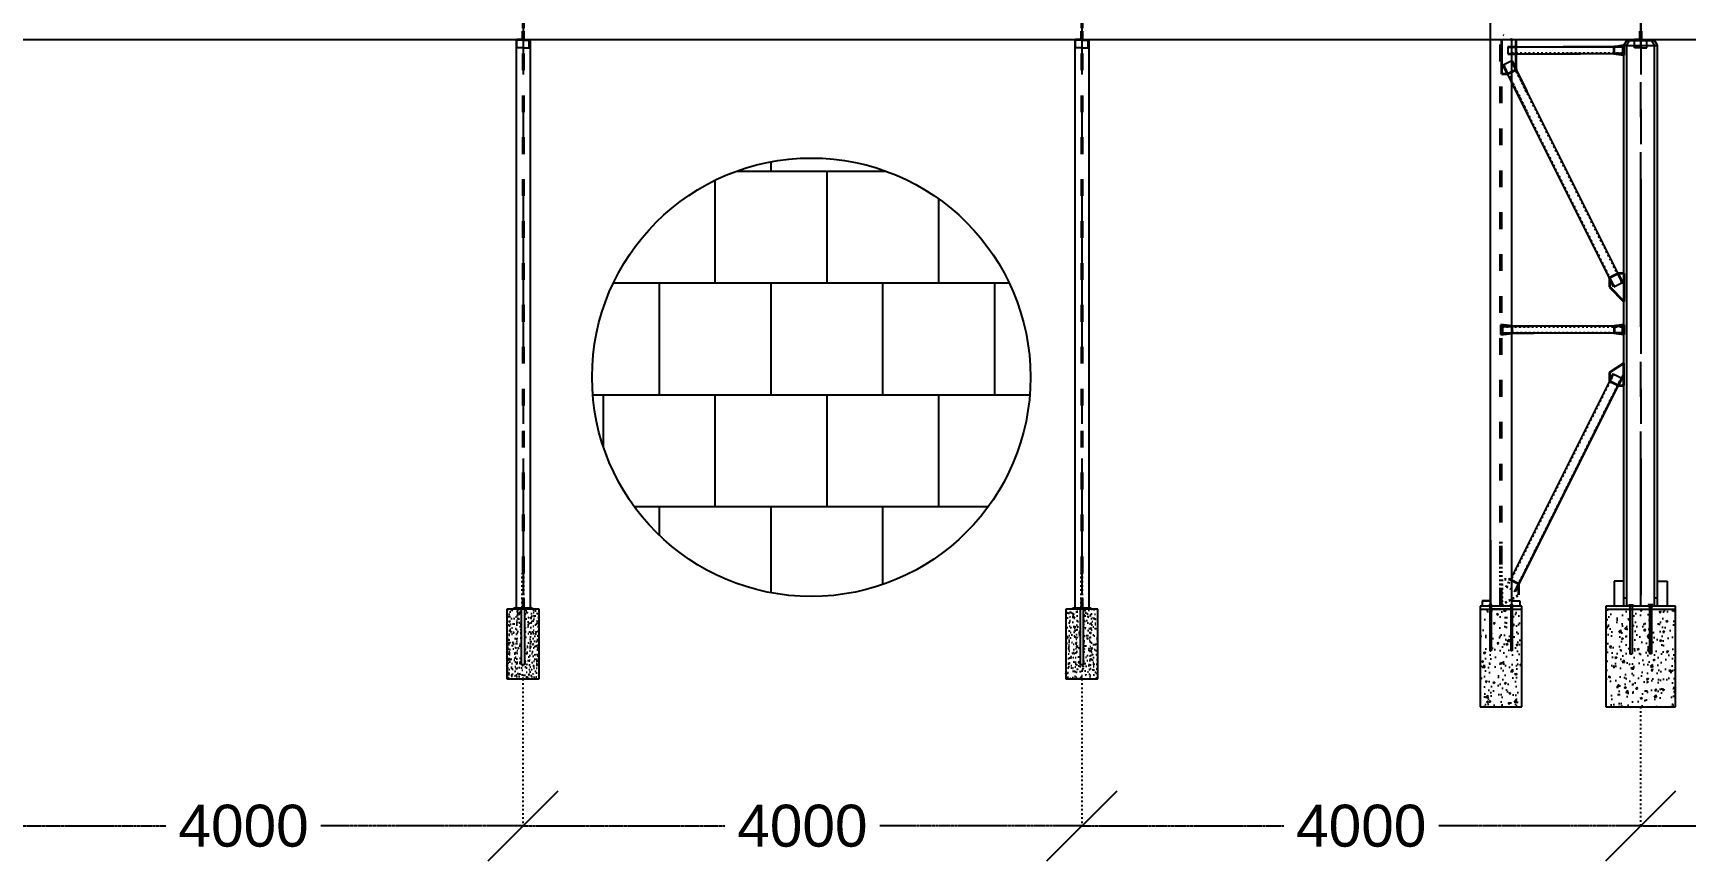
# Model space of a CAD drawing. Header units: inches. Extents: x -15 to 1885144, y -42615 to 866270.
# Drawn here: x 1688527 to 1700358, y 146264 to 152189 of the extents above; entities that cross this region are included whole.
import ezdxf

# ---------------------------------------------------------------- set-up
doc = ezdxf.new("R2010")
doc.units = ezdxf.units.IN
doc.header["$LTSCALE"] = 100
doc.header["$MEASUREMENT"] = 0
for name, pattern in [('CENTER', [2, 1.25, -0.25, 0.25, -0.25]), ('dash line', [30, 12, -18]), ('PHANTOM2', [1.25, 0.625, -0.125, 0.125, -0.125, 0.125, -0.125])]:
    doc.linetypes.add(name, pattern=pattern)
for name, color, linetype in [('axis', 8, 'PHANTOM2'), ('bolt', 1, 'Continuous'), ('dimensions', 10, 'PHANTOM2'), ('layout', 7, 'Continuous'), ('pedestal', 9, 'Continuous'), ('purlins', 4, 'Continuous'), ('sections', 3, 'Continuous')]:
    doc.layers.add(name, color=color, linetype=linetype)
doc.layers.add('gusset plate', color=1, linetype='Continuous', lineweight=35)
doc.layers.add('weld', color=2, linetype='Continuous', lineweight=35)
doc.styles.get("Standard").update_dxf_attribs({"font": 'arial.ttf'})
doc.dimstyles.new('Dim_1', dxfattribs={"dimtxt": 300, "dimasz": 500, "dimexe": 0.0625, "dimexo": 0.0625, "dimgap": 100, "dimtad": 0, "dimtih": 1, "dimtoh": 1, "dimdec": 0, "dimzin": 0, "dimdsep": 46, "dimtxsty": 'Standard', "dimblk": 'OBLIQUE', "dimcen": 0.09, "dimclrd": 256, "dimclre": 256, "dimclrt": 256, "dimadec": 0, "dimazin": 0, "dimtm": 1e-09, "dimtfac": 1, "dimtdec": 0, "dimtofl": 0, "dimtmove": 0, "dimatfit": 3, "dimfxl": 1, "dimtfillclr": 256, "dimtolj": 1, "dimtzin": 0, "dimlwe": -1, "dimarcsym": 0})

# ---------------------------------------------------------------- blocks, each defined once
blk = doc.blocks.new('_Oblique')
at = {"color": 0, "linetype": 'ByBlock', "lineweight": -2}
blk.add_line((-0.5, -0.5), (0.5, 0.5), dxfattribs=at)
blk = doc.blocks.new('*D1400')
at = {"layer": 'Defpoints', "color": 0, "ltscale": 0.01, "transparency": 16777216}
for p in [(1688034, 147566), (1692034, 147566), (1692034, 146514)]:
    blk.add_point(p, dxfattribs=at)
at = {"layer": 'dimensions', "linetype": 'dash line', "ltscale": 0.01, "transparency": 16777216}
for p, q in [((1688034, 147566), (1688034, 146514)), ((1692034, 147566), (1692034, 146514))]:
    blk.add_line(p, q, dxfattribs=at)
at = {"layer": 'dimensions', "lineweight": -2, "ltscale": 0.01, "transparency": 16777216}
for p, q in [((1688034, 146514), (1689481, 146514)), ((1692034, 146514), (1690588, 146514))]:
    blk.add_line(p, q, dxfattribs=at)
at = {"layer": 'dimensions', "lineweight": -2, "ltscale": 0.01, "transparency": 16777216, "xscale": 500, "yscale": 500, "zscale": 500, "rotation": 180}
blk.add_blockref('_Oblique', (1688034, 146514), dxfattribs=at)
at = {"layer": 'dimensions', "lineweight": -2, "ltscale": 0.01, "transparency": 16777216, "xscale": 500, "yscale": 500, "zscale": 500}
blk.add_blockref('_Oblique', (1692034, 146514), dxfattribs=at)
at = {"layer": 'dimensions', "ltscale": 0.01, "transparency": 16777216, "insert": (1690034, 146514), "char_height": 300, "attachment_point": 5}
blk.add_mtext('\\A1;4000', dxfattribs=at)
blk = doc.blocks.new('*D1401')
at = {"layer": 'Defpoints', "color": 0, "ltscale": 0.01, "transparency": 16777216}
for p in [(1692034, 147566), (1696034, 147566), (1696034, 146514)]:
    blk.add_point(p, dxfattribs=at)
at = {"layer": 'dimensions', "linetype": 'dash line', "ltscale": 0.01, "transparency": 16777216}
for p, q in [((1692034, 147566), (1692034, 146514)), ((1696034, 147566), (1696034, 146514))]:
    blk.add_line(p, q, dxfattribs=at)
at = {"layer": 'dimensions', "lineweight": -2, "ltscale": 0.01, "transparency": 16777216}
for p, q in [((1692034, 146514), (1693481, 146514)), ((1696034, 146514), (1694588, 146514))]:
    blk.add_line(p, q, dxfattribs=at)
at = {"layer": 'dimensions', "lineweight": -2, "ltscale": 0.01, "transparency": 16777216, "xscale": 500, "yscale": 500, "zscale": 500, "rotation": 180}
blk.add_blockref('_Oblique', (1692034, 146514), dxfattribs=at)
at = {"layer": 'dimensions', "lineweight": -2, "ltscale": 0.01, "transparency": 16777216, "xscale": 500, "yscale": 500, "zscale": 500}
blk.add_blockref('_Oblique', (1696034, 146514), dxfattribs=at)
at = {"layer": 'dimensions', "ltscale": 0.01, "transparency": 16777216, "insert": (1694034, 146514), "char_height": 300, "attachment_point": 5}
blk.add_mtext('\\A1;4000', dxfattribs=at)
blk = doc.blocks.new('*D1402')
at = {"layer": 'Defpoints', "color": 0, "ltscale": 0.01, "transparency": 16777216}
for p in [(1696034, 147566), (1700034, 147366), (1700034, 146514)]:
    blk.add_point(p, dxfattribs=at)
at = {"layer": 'dimensions', "linetype": 'dash line', "ltscale": 0.01, "transparency": 16777216}
for p, q in [((1696034, 147566), (1696034, 146514)), ((1700034, 147366), (1700034, 146514))]:
    blk.add_line(p, q, dxfattribs=at)
at = {"layer": 'dimensions', "lineweight": -2, "ltscale": 0.01, "transparency": 16777216}
for p, q in [((1696034, 146514), (1697481, 146514)), ((1700034, 146514), (1698588, 146514))]:
    blk.add_line(p, q, dxfattribs=at)
at = {"layer": 'dimensions', "lineweight": -2, "ltscale": 0.01, "transparency": 16777216, "xscale": 500, "yscale": 500, "zscale": 500, "rotation": 180}
blk.add_blockref('_Oblique', (1696034, 146514), dxfattribs=at)
at = {"layer": 'dimensions', "lineweight": -2, "ltscale": 0.01, "transparency": 16777216, "xscale": 500, "yscale": 500, "zscale": 500}
blk.add_blockref('_Oblique', (1700034, 146514), dxfattribs=at)
at = {"layer": 'dimensions', "ltscale": 0.01, "transparency": 16777216, "insert": (1698034, 146514), "char_height": 300, "attachment_point": 5}
blk.add_mtext('\\A1;4000', dxfattribs=at)
blk = doc.blocks.new('*D1403')
at = {"layer": 'Defpoints', "color": 0, "ltscale": 0.01, "transparency": 16777216}
for p in [(1704035, 147575), (1700034, 147366), (1704035, 146514)]:
    blk.add_point(p, dxfattribs=at)
at = {"layer": 'dimensions', "linetype": 'dash line', "ltscale": 0.01, "transparency": 16777216}
for p, q in [((1704035, 147575), (1704035, 146514)), ((1700034, 147366), (1700034, 146514))]:
    blk.add_line(p, q, dxfattribs=at)
at = {"layer": 'dimensions', "lineweight": -2, "ltscale": 0.01, "transparency": 16777216}
for p, q in [((1700034, 146514), (1701481, 146514)), ((1704035, 146514), (1702588, 146514))]:
    blk.add_line(p, q, dxfattribs=at)
at = {"layer": 'dimensions', "lineweight": -2, "ltscale": 0.01, "transparency": 16777216, "xscale": 500, "yscale": 500, "zscale": 500, "rotation": 180}
blk.add_blockref('_Oblique', (1700034, 146514), dxfattribs=at)
at = {"layer": 'dimensions', "lineweight": -2, "ltscale": 0.01, "transparency": 16777216, "xscale": 500, "yscale": 500, "zscale": 500}
blk.add_blockref('_Oblique', (1704035, 146514), dxfattribs=at)
at = {"layer": 'dimensions', "ltscale": 0.01, "transparency": 16777216, "insert": (1702035, 146514), "char_height": 300, "attachment_point": 5}
blk.add_mtext('\\A1;4000', dxfattribs=at)

msp = doc.modelspace()

# ---------------------------------------------------------------- hatches: boundary and pattern name
at = {"layer": 'bolt', "ltscale": 0.01}
h = msp.add_hatch(color=256, dxfattribs=at)
h.dxf.hatch_style = 1
h.paths.add_polyline_path([(1692024.462, 148066.301), (1692024.462, 148076.301), (1692044.462, 148076.301), (1692044.462, 148066.301)])
h = msp.add_hatch(color=256, dxfattribs=at)
h.dxf.hatch_style = 1
h.paths.add_polyline_path([(1696024.462, 148066.301), (1696024.462, 148076.301), (1696044.462, 148076.301), (1696044.462, 148066.301)])
at = {"layer": 'layout', "ltscale": 0.01}
h = msp.add_hatch(dxfattribs=at)
h.set_pattern_fill('AR-B88', color=256, scale=100)
h.set_pattern_definition([(0, (39810.04, 0), (0, 800), []), (90, (39810.04, 0), (-400, 800), [800, -800])])
h.paths.add_polyline_path([(1695666.622, 149725.372, 1), (1692528.497, 149725.372, 1)])
at = {"layer": 'pedestal', "ltscale": 0.01}
h = msp.add_hatch(dxfattribs=at)
h.set_pattern_fill('AR-CONC', color=256, scale=10)
h.set_pattern_definition([(50, (717453.67, 103204.605), (71.7260183, -6.2752135), [7.5, -82.5]), (355, (717453.67, 103204.605), (-13.8751334, 75.2192134), [6, -66]), (100.4514445, (717459.65, 103204.08), (57.8508847, 68.943999), [6.374019, -70.114211]), (46.1842, (717453.67, 103224.605), (106.724133, -16.551928), [11.25, -123.75]), (96.635635, (717462.56, 103223.23), (93.466195, 97.41186), [9.561034, -105.171376]), (351.184164, (717453.67, 103224.6), (93.466195, 97.41186), [9, -99]), (21, (717463.67, 103219.605), (59.6907052, -40.261889), [7.5, -82.5]), (326, (717463.67, 103219.605), (24.331533, 72.5150045), [6, -66]), (71.451445, (717468.644, 103216.25), (84.0222377, 32.2531153), [6.374019, -70.114211]), (37.5, (717453.67, 103204.605), (1.2159855, 33.2893854), [0, -65.2, 0, -67, 0, -66.25]), (7.5, (717453.67, 103204.605), (26.3069537, 39.4411712), [0, -38.2, 0, -63.7, 0, -25.25]), (327.5, (717431.37, 103204.605), (53.3822436, -2.2554872), [0, -25, 0, -78, 0, -103.5]), (317.5, (717421.37, 103204.605), (58.318617, 10.0104982), [0, -32.5, 0, -51.8, 0, -73.5])])
h.paths.add_polyline_path([(1691919.378, 147566.301), (1691919.378, 148066.301), (1691959.378, 148066.301), (1692024.462, 148066.301), (1692024.462, 147666.301), (1692044.462, 147666.301), (1692044.462, 148066.301), (1692109.378, 148066.301), (1692149.378, 148066.301), (1692149.378, 147566.301)])
h = msp.add_hatch(dxfattribs=at)
h.set_pattern_fill('AR-CONC', color=256, scale=10)
h.set_pattern_definition([(50, (713453.67, 103204.605), (71.7260183, -6.2752135), [7.5, -82.5]), (355, (713453.67, 103204.605), (-13.8751334, 75.2192134), [6, -66]), (100.4514445, (713459.65, 103204.08), (57.8508847, 68.943999), [6.374019, -70.114211]), (46.1842, (713453.67, 103224.605), (106.724133, -16.551928), [11.25, -123.75]), (96.635635, (713462.56, 103223.23), (93.466195, 97.41186), [9.561034, -105.171376]), (351.184164, (713453.67, 103224.6), (93.466195, 97.41186), [9, -99]), (21, (713463.67, 103219.605), (59.6907052, -40.261889), [7.5, -82.5]), (326, (713463.67, 103219.605), (24.331533, 72.5150045), [6, -66]), (71.451445, (713468.644, 103216.25), (84.0222377, 32.2531153), [6.374019, -70.114211]), (37.5, (713453.67, 103204.605), (1.2159855, 33.2893854), [0, -65.2, 0, -67, 0, -66.25]), (7.5, (713453.67, 103204.605), (26.3069537, 39.4411712), [0, -38.2, 0, -63.7, 0, -25.25]), (327.5, (713431.37, 103204.605), (53.3822436, -2.2554872), [0, -25, 0, -78, 0, -103.5]), (317.5, (713421.37, 103204.605), (58.318617, 10.0104982), [0, -32.5, 0, -51.8, 0, -73.5])])
h.paths.add_polyline_path([(1695919.378, 147566.301), (1695919.378, 148066.301), (1695959.378, 148066.301), (1696024.462, 148066.301), (1696024.462, 147666.301), (1696044.462, 147666.301), (1696044.462, 148066.301), (1696109.378, 148066.301), (1696149.378, 148066.301), (1696149.378, 147566.301)])
at = {"layer": 'pedestal', "ltscale": 10}
h = msp.add_hatch(dxfattribs=at)
h.set_pattern_fill('AR-CONC', color=256, scale=19)
h.set_pattern_definition([(50, (758186.38, 105549.54), (136.279435, -11.922906), [14.25, -156.75]), (355, (758186.38, 105549.54), (-26.362753, 142.916505), [11.4, -125.4]), (100.451444, (758197.74, 105548.55), (109.91668, 130.993598), [12.110636, -133.217001]), (46.1842, (758186.38, 105587.54), (202.775853, -31.448663), [21.375, -235.125]), (96.635635, (758203.28, 105584.92), (177.58577, 185.082534), [18.165965, -199.825614]), (351.184164, (758186.38, 105587.54), (177.58577, 185.082534), [17.1, -188.1]), (21, (758205.38, 105578.04), (113.41234, -76.497589), [14.25, -156.75]), (326, (758205.38, 105578.04), (46.229913, 137.778509), [11.4, -125.4]), (71.451445, (758214.83, 105571.67), (159.642252, 61.280919), [12.110636, -133.217001]), (37.5, (758186.38, 105549.54), (2.3103725, 63.2498322), [0, -123.88, 0, -127.3, 0, -125.875]), (7.5, (758186.38, 105549.54), (49.983212, 74.9382253), [0, -72.58, 0, -121.03, 0, -47.975]), (327.5, (758144.01, 105549.54), (101.426263, -4.2854256), [0, -47.5, 0, -148.2, 0, -196.65]), (317.5, (758125.01, 105549.54), (110.805372, 19.019947), [0, -61.75, 0, -98.42, 0, -139.65])])
h.paths.add_polyline_path([(1699184.378, 148066.301), (1699114.378, 148066.301), (1699114.378, 147766.301), (1699104.378, 147766.301), (1699104.378, 148066.301), (1698964.378, 148066.301), (1698964.378, 147766.301), (1698954.378, 147766.301), (1698954.378, 148066.301), (1698884.378, 148066.301), (1698884.378, 147366.301), (1699184.378, 147366.301)])
h = msp.add_hatch(dxfattribs=at)
h.set_pattern_fill('AR-CONC', color=256, scale=19)
h.set_pattern_definition([(50, (761189.33, 103785.19), (136.279435, -11.922906), [14.25, -156.75]), (355, (761189.33, 103785.19), (-26.362753, 142.916505), [11.4, -125.4]), (100.451444, (761200.69, 103784.19), (109.91668, 130.993598), [12.110636, -133.217001]), (46.1842, (761189.33, 103823.19), (202.775853, -31.448663), [21.375, -235.125]), (96.635635, (761206.23, 103820.57), (177.58577, 185.082534), [18.165965, -199.825614]), (351.184164, (761189.33, 103823.19), (177.58577, 185.082534), [17.1, -188.1]), (21, (761208.33, 103813.69), (113.41234, -76.497589), [14.25, -156.75]), (326, (761208.33, 103813.69), (46.229913, 137.778509), [11.4, -125.4]), (71.451445, (761217.79, 103807.31), (159.642252, 61.280919), [12.110636, -133.217001]), (37.5, (761189.334, 103785.186), (2.3103725, 63.2498322), [0, -123.88, 0, -127.3, 0, -125.875]), (7.5, (761189.334, 103785.186), (49.983212, 74.9382253), [0, -72.58, 0, -121.03, 0, -47.975]), (327.5, (761146.964, 103785.186), (101.426263, -4.2854256), [0, -47.5, 0, -148.2, 0, -196.65]), (317.5, (761127.96, 103785.19), (110.805372, 19.019947), [0, -61.75, 0, -98.42, 0, -139.65])])
h.paths.add_polyline_path([(1700284.378, 148066.301), (1700112.378, 148066.301), (1700112.378, 147746.301), (1700096.378, 147746.301), (1700096.378, 148066.301), (1699972.378, 148066.301), (1699972.378, 147746.301), (1699956.378, 147746.301), (1699956.378, 148066.301), (1699784.378, 148066.301), (1699784.378, 147366.301), (1700284.378, 147366.301)])
at = {"layer": 'purlins', "ltscale": 0.01}
h = msp.add_hatch(color=256, dxfattribs=at)
h.dxf.hatch_style = 1
h.paths.add_polyline_path([(1692004.371, 152137.461), (1692004.371, 152143.461), (1692014.371, 152143.461), (1692014.371, 152137.461)])
h = msp.add_hatch(color=256, dxfattribs=at)
h.dxf.hatch_style = 1
h.paths.add_polyline_path([(1692064.378, 152137.095), (1692064.378, 152143.095), (1692054.378, 152143.095), (1692054.378, 152137.095)])
h = msp.add_hatch(color=256, dxfattribs=at)
h.dxf.hatch_style = 1
h.paths.add_polyline_path([(1696004.371, 152137.461), (1696004.371, 152143.461), (1696014.371, 152143.461), (1696014.371, 152137.461)])
h = msp.add_hatch(color=256, dxfattribs=at)
h.dxf.hatch_style = 1
h.paths.add_polyline_path([(1696064.378, 152137.095), (1696064.378, 152143.095), (1696054.378, 152143.095), (1696054.378, 152137.095)])
h = msp.add_hatch(color=256, dxfattribs=at)
h.dxf.hatch_style = 1
h.paths.add_polyline_path([(1700004.371, 152137.461), (1700004.371, 152143.461), (1700014.371, 152143.461), (1700014.371, 152137.461)])
h = msp.add_hatch(color=256, dxfattribs=at)
h.dxf.hatch_style = 1
h.paths.add_polyline_path([(1700064.378, 152137.095), (1700064.378, 152143.095), (1700054.378, 152143.095), (1700054.378, 152137.095)])

# ---------------------------------------------------------------- linework, layer by layer
at = {"layer": 'axis', "linetype": 'CENTER', "ltscale": 10}
for p, q in [((1692034.378, 157143.095), (1692034.378, 148166.301)), ((1692034.378, 157143.095), (1692034.378, 148166.301)), ((1692034.378, 157143.095), (1692034.378, 148166.301)), ((1692034.378, 157143.095), (1692034.378, 148166.301)), ((1692034.378, 157143.095), (1692034.378, 148166.301)), ((1692034.378, 157143.095), (1692034.378, 148166.301)), ((1692034.378, 157143.095), (1692034.378, 148166.301)), ((1692034.378, 157143.095), (1692034.378, 148166.301)), ((1692034.378, 157143.095), (1692034.378, 148166.301)), ((1696034.378, 157143.095), (1696034.378, 148166.301)), ((1696034.378, 157143.095), (1696034.378, 148166.301)), ((1696034.378, 157143.095), (1696034.378, 148166.301)), ((1696034.378, 157143.095), (1696034.378, 148166.301)), ((1696034.378, 157143.095), (1696034.378, 148166.301)), ((1696034.378, 157143.095), (1696034.378, 148166.301)), ((1696034.378, 157143.095), (1696034.378, 148166.301)), ((1696034.378, 157143.095), (1696034.378, 148166.301)), ((1696034.378, 157143.095), (1696034.378, 148166.301)), ((1700034.378, 148086.301), (1700034.378, 157143.095)), ((1700034.378, 157143.095), (1700034.378, 148166.301)), ((1700034.378, 157143.095), (1700034.378, 148166.301)), ((1700034.378, 157143.095), (1700034.378, 148166.301)), ((1700034.378, 157143.095), (1700034.378, 148166.301)), ((1700034.378, 157143.095), (1700034.378, 148166.301)), ((1700034.378, 157143.095), (1700034.378, 148166.301)), ((1700034.378, 157143.095), (1700034.378, 148166.301)), ((1700034.378, 157143.095), (1700034.378, 148166.301))]:
    msp.add_line(p, q, dxfattribs=at)
at = {"layer": 'bolt', "ltscale": 0.01}
for p, q in [((1692024.462, 148076.301), (1692024.462, 148066.301)), ((1692024.462, 147666.301), (1692024.462, 148066.301)), ((1692044.462, 148076.301), (1692044.462, 148066.301)), ((1692044.462, 148066.301), (1692044.462, 147666.301)), ((1696024.462, 148076.301), (1696024.462, 148066.301)), ((1696024.462, 147666.301), (1696024.462, 148066.301)), ((1696044.462, 148076.301), (1696044.462, 148066.301)), ((1696044.462, 148066.301), (1696044.462, 147666.301)), ((1692044.462, 147666.301), (1692024.462, 147666.301)), ((1696044.462, 147666.301), (1696024.462, 147666.301))]:
    msp.add_line(p, q, dxfattribs=at)
at = {"layer": 'bolt', "ltscale": 10}
for p, q in [((1698969.378, 148096.301), (1698949.378, 148096.301)), ((1698949.378, 148096.301), (1698949.378, 148086.301)), ((1698969.378, 148096.301), (1698949.378, 148096.301)), ((1698949.378, 148096.301), (1698949.378, 148086.301)), ((1698949.378, 148086.301), (1698954.378, 148086.301)), ((1698949.378, 148086.301), (1698954.378, 148086.301)), ((1698954.378, 148086.301), (1698954.378, 148096.301)), ((1698954.378, 148086.301), (1698954.378, 148096.301)), ((1698954.378, 148086.301), (1698954.378, 147766.301)), ((1698954.378, 148086.301), (1698964.378, 148086.301)), ((1698954.378, 148086.301), (1698954.378, 147766.301)), ((1698954.378, 148086.301), (1698964.378, 148086.301)), ((1698964.378, 148086.301), (1698964.378, 148096.301)), ((1698964.378, 148086.301), (1698964.378, 148096.301)), ((1698964.378, 148086.301), (1698964.378, 147766.301)), ((1698964.378, 148086.301), (1698969.378, 148086.301)), ((1698964.378, 148086.301), (1698964.378, 147766.301)), ((1698964.378, 148086.301), (1698969.378, 148086.301)), ((1698969.378, 148086.301), (1698969.378, 148096.301)), ((1698969.378, 148086.301), (1698969.378, 148096.301)), ((1699099.378, 148086.301), (1699099.378, 148096.301)), ((1699099.378, 148096.301), (1699119.378, 148096.301)), ((1699099.378, 148086.301), (1699099.378, 148096.301)), ((1699099.378, 148096.301), (1699119.378, 148096.301)), ((1699104.378, 148086.301), (1699099.378, 148086.301)), ((1699104.378, 148086.301), (1699099.378, 148086.301)), ((1699104.378, 148086.301), (1699104.378, 148096.301)), ((1699104.378, 148086.301), (1699104.378, 148096.301)), ((1699104.378, 148086.301), (1699104.378, 147766.301)), ((1699114.378, 148086.301), (1699104.378, 148086.301)), ((1699104.378, 148086.301), (1699104.378, 147766.301)), ((1699114.378, 148086.301), (1699104.378, 148086.301)), ((1699114.378, 148086.301), (1699114.378, 148096.301)), ((1699114.378, 148086.301), (1699114.378, 148096.301)), ((1699114.378, 148086.301), (1699114.378, 147766.301)), ((1699119.378, 148086.301), (1699114.378, 148086.301)), ((1699114.378, 148086.301), (1699114.378, 147766.301)), ((1699119.378, 148086.301), (1699114.378, 148086.301)), ((1699119.378, 148096.301), (1699119.378, 148086.301)), ((1699119.378, 148096.301), (1699119.378, 148086.301)), ((1699948.378, 148086.301), (1699948.378, 148096.301)), ((1699948.378, 148096.301), (1699980.378, 148096.301)), ((1699956.378, 148086.301), (1699948.378, 148086.301)), ((1699956.378, 148086.301), (1699956.378, 148096.301)), ((1699956.378, 148086.301), (1699956.378, 147746.301)), ((1699972.378, 148086.301), (1699956.378, 148086.301)), ((1699964.378, 148086.301), (1699964.378, 148096.301)), ((1699972.378, 148086.301), (1699972.378, 148096.301)), ((1699972.378, 148086.301), (1699972.378, 147746.301)), ((1699980.378, 148086.301), (1699972.378, 148086.301)), ((1699980.378, 148096.301), (1699980.378, 148086.301)), ((1700120.378, 148096.301), (1700088.378, 148096.301)), ((1700088.378, 148096.301), (1700088.378, 148086.301)), ((1700088.378, 148086.301), (1700096.378, 148086.301)), ((1700096.378, 148086.301), (1700096.378, 148096.301)), ((1700096.378, 148086.301), (1700096.378, 147746.301)), ((1700096.378, 148086.301), (1700112.378, 148086.301)), ((1700104.378, 148086.301), (1700104.378, 148096.301)), ((1700112.378, 148086.301), (1700112.378, 148096.301)), ((1700112.378, 148086.301), (1700112.378, 147746.301)), ((1700112.378, 148086.301), (1700120.378, 148086.301)), ((1700120.378, 148086.301), (1700120.378, 148096.301)), ((1698954.378, 147766.301), (1698964.378, 147766.301)), ((1698954.378, 147766.301), (1698964.378, 147766.301)), ((1699114.378, 147766.301), (1699104.378, 147766.301)), ((1699114.378, 147766.301), (1699104.378, 147766.301)), ((1699956.378, 147746.301), (1699972.378, 147746.301)), ((1700112.378, 147746.301), (1700096.378, 147746.301))]:
    msp.add_line(p, q, dxfattribs=at)
at = {"layer": 'gusset plate', "linetype": 'Continuous'}
for p, q in [((1699039.378, 151933.055), (1699039.378, 152143.095)), ((1699143.293, 151926.733), (1699143.293, 152143.095)), ((1699844.378, 152091.301), (1699914.378, 152101.301)), ((1699844.378, 152041.301), (1699844.378, 152091.301)), ((1699914.378, 152031.301), (1699844.378, 152041.301)), ((1699914.378, 152101.301), (1699914.378, 152031.301)), ((1699873.073, 150467.173), (1699810.463, 150435.868)), ((1699810.463, 150435.868), (1699810.463, 150373.258)), ((1699914.378, 150467.173), (1699873.073, 150467.173)), ((1699114.378, 150091.301), (1699034.378, 150101.301)), ((1699034.378, 150101.301), (1699034.378, 150031.301)), ((1699114.378, 150091.301), (1699034.378, 150101.301)), ((1699034.378, 150101.301), (1699034.378, 150031.301)), ((1699034.378, 150031.301), (1699114.378, 150041.301)), ((1699034.378, 150031.301), (1699114.378, 150041.301)), ((1699114.378, 150041.301), (1699114.378, 150091.301)), ((1699114.378, 150041.301), (1699114.378, 150091.301)), ((1699914.378, 150101.301), (1699914.378, 150031.301)), ((1699810.463, 149760.399), (1699810.463, 149696.733)), ((1699873.073, 149665.428), (1699810.463, 149696.733)), ((1699100.683, 148277.173), (1699163.293, 148245.868)), ((1699100.683, 148277.173), (1699163.293, 148245.868)), ((1699163.293, 148167.911), (1699163.293, 148245.868)), ((1699163.293, 148167.911), (1699163.293, 148245.868))]:
    msp.add_line(p, q, dxfattribs=at)
at = {"layer": 'gusset plate', "linetype": 'Continuous', "ltscale": 0.01}
for p, q in [((1699143.293, 151926.733), (1699080.683, 151895.428)), ((1699080.683, 151895.428), (1699039.378, 151895.428)), ((1699873.073, 149665.428), (1699914.378, 149665.428))]:
    msp.add_line(p, q, dxfattribs=at)
at = {"layer": 'gusset plate', "ltscale": 10}
for p, q in [((1699914.378, 150467.173), (1699914.378, 150267.173)), ((1699810.463, 150373.258), (1699914.378, 150267.173)), ((1699914.378, 150101.301), (1699844.378, 150091.301)), ((1699844.378, 150091.301), (1699844.378, 150041.301)), ((1699914.378, 150031.301), (1699844.378, 150041.301)), ((1699914.378, 149825.428), (1699810.463, 149760.399)), ((1699914.378, 149665.428), (1699914.378, 149825.428))]:
    msp.add_line(p, q, dxfattribs=at)
at = {"layer": 'gusset plate', "linetype": 'dash line', "ltscale": 0.01}
for p, q in [((1699100.683, 148277.173), (1699039.378, 148277.173)), ((1699100.683, 148277.173), (1699039.378, 148277.173)), ((1699039.378, 148097.173), (1699163.293, 148167.911)), ((1699039.378, 148097.173), (1699163.293, 148167.911))]:
    msp.add_line(p, q, dxfattribs=at)
at = {"layer": 'layout', "ltscale": 10}
for p, q in [((1698959.378, 148086.301), (1698959.378, 158101.301)), ((1699109.378, 152149.218), (1699109.378, 148086.301)), ((1699914.378, 152101.301), (1699934.378, 152135.942)), ((1699914.378, 152101.301), (1699934.378, 152135.942)), ((1699914.378, 148086.301), (1699914.378, 152101.301)), ((1699934.378, 152100.942), (1699914.378, 152100.942)), ((1699934.378, 152100.942), (1699914.378, 152100.942)), ((1699934.378, 152135.942), (1699934.378, 152143.095)), ((1699934.378, 152135.942), (1699934.378, 152143.095)), ((1699934.378, 152101.301), (1699954.378, 152135.942)), ((1699934.378, 152135.942), (1699954.378, 152135.942)), ((1699934.378, 152101.301), (1699954.378, 152135.942)), ((1699934.378, 152135.942), (1699954.378, 152135.942)), ((1699934.378, 148086.301), (1699934.378, 152101.301)), ((1699934.378, 152100.942), (1699934.378, 152101.301)), ((1699934.378, 152100.942), (1699934.378, 152101.301)), ((1699934.378, 152100.942), (1700134.378, 152100.942)), ((1699954.378, 152135.942), (1699954.378, 152143.095)), ((1699954.378, 152135.942), (1699954.378, 152143.095)), ((1699954.378, 152135.942), (1700114.378, 152135.942)), ((1700114.378, 152135.942), (1700114.378, 152143.095)), ((1700134.378, 152101.301), (1700114.378, 152135.942)), ((1700114.378, 152135.942), (1700134.378, 152135.942)), ((1700134.378, 152135.942), (1700134.378, 152143.095)), ((1700154.378, 152101.301), (1700134.378, 152135.942)), ((1700134.378, 148086.301), (1700134.378, 152101.301)), ((1700134.378, 152100.942), (1700134.378, 152101.301)), ((1700134.378, 152100.942), (1700154.378, 152100.942)), ((1700154.378, 148086.301), (1700154.378, 152101.301)), ((1699109.378, 148066.301), (1698959.378, 148066.301)), ((1699109.378, 148066.301), (1698959.378, 148066.301))]:
    msp.add_line(p, q, dxfattribs=at)
at = {"layer": 'layout', "linetype": 'dash line', "ltscale": 0.1}
for p, q in [((1692029.378, 157143.095), (1692029.378, 148066.301)), ((1692039.378, 157143.095), (1692039.378, 148066.301)), ((1696029.378, 157143.095), (1696029.378, 148066.301)), ((1696039.378, 157143.095), (1696039.378, 148066.301)), ((1699029.378, 148086.301), (1699029.378, 152143.095)), ((1699039.378, 148086.301), (1699039.378, 152143.095))]:
    msp.add_line(p, q, dxfattribs=at)
at = {"layer": 'layout', "ltscale": 0.01}
for p, q in [((1691984.378, 152143.095), (1691984.378, 148066.301)), ((1692084.378, 152143.095), (1692084.378, 148066.301)), ((1695984.378, 152143.095), (1695984.378, 148066.301)), ((1696084.378, 152143.095), (1696084.378, 148066.301))]:
    msp.add_line(p, q, dxfattribs=at)
msp.add_circle((1694097.559, 149725.372), 1569.062, dxfattribs=at)
at = {"layer": 'pedestal', "ltscale": 0.01}
for p, q in [((1691969.378, 148066.301), (1691919.378, 148066.301)), ((1691919.378, 148066.301), (1691919.378, 147566.301)), ((1692149.378, 148066.301), (1692099.378, 148066.301)), ((1692149.378, 147566.301), (1692149.378, 148066.301)), ((1695969.378, 148066.301), (1695919.378, 148066.301)), ((1695919.378, 148066.301), (1695919.378, 147566.301)), ((1696149.378, 148066.301), (1696099.378, 148066.301)), ((1696149.378, 147566.301), (1696149.378, 148066.301)), ((1691919.378, 147566.301), (1692149.378, 147566.301)), ((1695919.378, 147566.301), (1696149.378, 147566.301))]:
    msp.add_line(p, q, dxfattribs=at)
at = {"layer": 'pedestal', "ltscale": 10}
for p, q in [((1698884.378, 148066.301), (1698884.378, 147366.301)), ((1699184.378, 147366.301), (1699184.378, 148066.301)), ((1699784.378, 148066.301), (1699784.378, 147366.301)), ((1700284.378, 147366.301), (1700284.378, 148066.301)), ((1698884.378, 147366.301), (1699184.378, 147366.301)), ((1699784.378, 147366.301), (1700284.378, 147366.301))]:
    msp.add_line(p, q, dxfattribs=at)
at = {"layer": 'purlins', "ltscale": 0.01}
for p, q in [((1692029.371, 152143.461), (1692029.371, 152203.461)), ((1692039.378, 152203.095), (1692039.378, 152143.095)), ((1696029.371, 152143.461), (1696029.371, 152203.461)), ((1696039.378, 152203.095), (1696039.378, 152143.095)), ((1700029.371, 152143.461), (1700029.371, 152203.461)), ((1700039.378, 152203.095), (1700039.378, 152143.095)), ((1688034.378, 152143.095), (1692034.378, 152143.095)), ((1691989.371, 152137.461), (1691989.371, 152143.461)), ((1692029.371, 152143.461), (1691989.371, 152143.461)), ((1692034.378, 152137.461), (1691989.371, 152137.461)), ((1691989.371, 152083.461), (1691989.371, 152137.461)), ((1692034.371, 152083.461), (1691989.371, 152083.461)), ((1692004.371, 152143.461), (1692004.371, 152137.461)), ((1692014.371, 152143.461), (1692014.371, 152137.461)), ((1692034.378, 152143.095), (1696034.378, 152143.095)), ((1692034.378, 152137.095), (1692079.378, 152137.095)), ((1692034.378, 152083.095), (1692079.378, 152083.095)), ((1692039.378, 152143.095), (1692079.378, 152143.095)), ((1692054.378, 152143.095), (1692054.378, 152137.095)), ((1692064.378, 152143.095), (1692064.378, 152137.095)), ((1692079.378, 152137.095), (1692079.378, 152143.095)), ((1692079.378, 152083.095), (1692079.378, 152137.095)), ((1695989.371, 152137.461), (1695989.371, 152143.461)), ((1696029.371, 152143.461), (1695989.371, 152143.461)), ((1696034.378, 152137.461), (1695989.371, 152137.461)), ((1695989.371, 152083.461), (1695989.371, 152137.461)), ((1696034.371, 152083.461), (1695989.371, 152083.461)), ((1696004.371, 152143.461), (1696004.371, 152137.461)), ((1696014.371, 152143.461), (1696014.371, 152137.461)), ((1696034.378, 152143.095), (1700034.378, 152143.095)), ((1696034.378, 152137.095), (1696079.378, 152137.095)), ((1696034.378, 152083.095), (1696079.378, 152083.095)), ((1696039.378, 152143.095), (1696079.378, 152143.095)), ((1696054.378, 152143.095), (1696054.378, 152137.095)), ((1696064.378, 152143.095), (1696064.378, 152137.095)), ((1696079.378, 152137.095), (1696079.378, 152143.095)), ((1696079.378, 152083.095), (1696079.378, 152137.095)), ((1699989.371, 152137.461), (1699989.371, 152143.461)), ((1700029.371, 152143.461), (1699989.371, 152143.461)), ((1700034.378, 152137.461), (1699989.371, 152137.461)), ((1699989.371, 152083.461), (1699989.371, 152137.461)), ((1700034.371, 152083.461), (1699989.371, 152083.461)), ((1700004.371, 152143.461), (1700004.371, 152137.461)), ((1700014.371, 152143.461), (1700014.371, 152137.461)), ((1700034.378, 152143.095), (1704034.378, 152143.095)), ((1700034.378, 152137.095), (1700079.378, 152137.095)), ((1700034.378, 152083.095), (1700079.378, 152083.095)), ((1700039.378, 152143.095), (1700079.378, 152143.095)), ((1700054.378, 152143.095), (1700054.378, 152137.095)), ((1700064.378, 152143.095), (1700064.378, 152137.095)), ((1700079.378, 152137.095), (1700079.378, 152143.095)), ((1700079.378, 152083.095), (1700079.378, 152137.095))]:
    msp.add_line(p, q, dxfattribs=at)
at = {"layer": 'sections', "linetype": 'Continuous'}
for p, q in [((1699053.85, 152172.327), (1699049.378, 152174.563)), ((1699083.293, 152091.301), (1699083.293, 152041.301)), ((1699093.111, 152091.301), (1699844.378, 152091.301)), ((1699096.709, 152041.301), (1699604.378, 152041.301)), ((1699111.988, 152143.258), (1699107.516, 152145.494)), ((1699844.378, 152091.301), (1699478.564, 152091.301)), ((1699844.378, 152041.301), (1699478.564, 152041.301)), ((1699904.378, 152091.301), (1699904.378, 152041.301)), ((1699111.988, 151989.343), (1699049.378, 151958.038)), ((1699058.322, 151940.15), (1699220.307, 151616.18)), ((1699873.073, 150467.173), (1699109.378, 151994.563)), ((1699120.932, 151971.455), (1699220.307, 151772.705)), ((1699810.463, 150435.868), (1699109.378, 151838.038)), ((1699841.768, 150373.258), (1699904.378, 150404.563)), ((1699044.378, 150091.301), (1699044.378, 150041.301)), ((1699044.378, 150091.301), (1699044.378, 150041.301)), ((1699087.237, 150091.301), (1699265.811, 150091.301)), ((1699087.237, 150091.301), (1699265.811, 150091.301)), ((1699087.237, 150041.301), (1699269.109, 150041.301)), ((1699087.237, 150041.301), (1699269.109, 150041.301)), ((1699844.378, 150091.301), (1699114.378, 150091.301)), ((1699844.378, 150041.301), (1699114.378, 150041.301)), ((1699904.378, 150041.301), (1699904.378, 150091.301)), ((1699837.296, 149750.399), (1699109.378, 148294.563)), ((1699163.293, 148245.868), (1699914.378, 149748.038)), ((1699899.906, 149719.094), (1699163.293, 148245.868)), ((1699837.296, 149750.399), (1699899.906, 149719.094))]:
    msp.add_line(p, q, dxfattribs=at)
at = {"layer": 'sections', "linetype": 'dash line', "ltscale": 0.01}
for p, q in [((1699107.516, 152145.494), (1699109.378, 152149.218)), ((1699904.378, 152087.301), (1699093.111, 152087.301)), ((1699904.378, 152045.301), (1699096.709, 152045.301)), ((1699904.378, 152091.301), (1699904.378, 152087.301)), ((1699053.85, 151960.274), (1699220.307, 151627.36)), ((1699107.516, 151987.107), (1699220.307, 151761.525)), ((1699899.906, 150402.327), (1699109.378, 151983.383)), ((1699846.24, 150375.494), (1699109.378, 151849.218)), ((1699044.378, 150091.301), (1699044.378, 150087.301)), ((1699044.378, 150091.301), (1699044.378, 150087.301)), ((1699044.378, 150087.301), (1699904.378, 150087.301)), ((1699114.378, 150045.301), (1699904.378, 150045.301)), ((1699841.768, 149748.163), (1699109.378, 148283.383)), ((1699895.434, 149721.33), (1699158.821, 148248.104)), ((1699029.378, 148086.301), (1699029.378, 148558.506)), ((1699029.378, 148086.301), (1699029.378, 148558.506)), ((1699039.378, 148086.301), (1699039.378, 148558.506)), ((1699039.378, 148086.301), (1699039.378, 148558.506)), ((1692029.295, 148076.301), (1692029.295, 148321.095)), ((1692039.295, 148076.301), (1692039.295, 148321.095)), ((1696029.295, 148076.301), (1696029.295, 148321.095)), ((1696039.295, 148076.301), (1696039.295, 148321.095)), ((1699073.85, 148223.507), (1699109.378, 148294.563)), ((1699073.85, 148223.507), (1699109.378, 148294.563)), ((1699136.46, 148192.202), (1699073.85, 148223.507)), ((1699136.46, 148192.202), (1699073.85, 148223.507))]:
    msp.add_line(p, q, dxfattribs=at)
at = {"layer": 'sections'}
for p, q in [((1699914.378, 148086.301), (1699914.378, 148651.436)), ((1699934.378, 148086.301), (1699934.378, 148651.436)), ((1700134.378, 148086.301), (1700134.378, 148651.436)), ((1700154.378, 148086.301), (1700154.378, 148651.436)), ((1698959.378, 148558.506), (1698959.378, 148086.301)), ((1698959.378, 148558.506), (1698959.378, 148086.301)), ((1699109.378, 148558.506), (1699109.378, 148086.301)), ((1699109.378, 148558.506), (1699109.378, 148086.301)), ((1699914.378, 148266.301), (1699844.378, 148266.301)), ((1699844.378, 148266.301), (1699844.378, 148086.301)), ((1700154.378, 148266.301), (1700224.378, 148266.301)), ((1700224.378, 148266.301), (1700224.378, 148086.301)), ((1698899.378, 148126.301), (1698959.378, 148126.301)), ((1698959.378, 148126.301), (1698899.378, 148126.301)), ((1698899.378, 148126.301), (1698899.378, 148086.301)), ((1698899.378, 148126.301), (1698959.378, 148126.301)), ((1698959.378, 148126.301), (1698899.378, 148126.301)), ((1698899.378, 148126.301), (1698899.378, 148086.301)), ((1699109.378, 148126.301), (1699169.378, 148126.301)), ((1699109.378, 148126.301), (1699169.378, 148126.301)), ((1699169.378, 148126.301), (1699169.378, 148086.301)), ((1699169.378, 148126.301), (1699169.378, 148086.301)), ((1699914.378, 148146.301), (1699934.378, 148146.301)), ((1700134.378, 148146.301), (1700154.378, 148146.301)), ((1699184.378, 148086.301), (1698884.378, 148086.301)), ((1698884.378, 148086.301), (1698884.378, 148066.301)), ((1699184.378, 148086.301), (1698884.378, 148086.301)), ((1698884.378, 148086.301), (1698884.378, 148066.301)), ((1698884.378, 148066.301), (1699184.378, 148066.301)), ((1698884.378, 148066.301), (1699184.378, 148066.301)), ((1699184.378, 148066.301), (1699184.378, 148086.301)), ((1699184.378, 148066.301), (1699184.378, 148086.301)), ((1700284.378, 148086.301), (1699784.378, 148086.301)), ((1699784.378, 148086.301), (1699784.378, 148066.301)), ((1699784.378, 148066.301), (1700284.378, 148066.301)), ((1700284.378, 148066.301), (1700284.378, 148086.301))]:
    msp.add_line(p, q, dxfattribs=at)
at = {"layer": 'sections', "ltscale": 0.01}
for p, q in [((1691984.378, 148321.095), (1691984.378, 148076.301)), ((1692084.378, 148321.095), (1692084.378, 148076.301)), ((1695984.378, 148321.095), (1695984.378, 148076.301)), ((1696084.378, 148321.095), (1696084.378, 148076.301)), ((1691969.378, 148076.301), (1692099.378, 148076.301)), ((1691969.378, 148066.301), (1691969.378, 148076.301)), ((1692099.378, 148066.301), (1691969.378, 148066.301)), ((1692099.378, 148076.301), (1692099.378, 148066.301)), ((1695969.378, 148076.301), (1696099.378, 148076.301)), ((1695969.378, 148066.301), (1695969.378, 148076.301)), ((1696099.378, 148066.301), (1695969.378, 148066.301)), ((1696099.378, 148076.301), (1696099.378, 148066.301))]:
    msp.add_line(p, q, dxfattribs=at)
at = {"layer": 'weld', "linetype": 'Continuous'}
for p, q in [((1699083.293, 152091.301), (1699143.293, 152091.301)), ((1699083.293, 152041.301), (1699143.293, 152041.301)), ((1699904.378, 152091.301), (1699844.378, 152091.301)), ((1699904.378, 152041.301), (1699844.378, 152041.301)), ((1699914.378, 152101.301), (1699914.378, 152031.301)), ((1699034.378, 150101.301), (1699034.378, 150031.301)), ((1699034.378, 150101.301), (1699034.378, 150031.301)), ((1699044.378, 150091.301), (1699114.378, 150091.301)), ((1699044.378, 150091.301), (1699114.378, 150091.301)), ((1699044.378, 150041.301), (1699114.378, 150041.301)), ((1699044.378, 150041.301), (1699114.378, 150041.301)), ((1699904.378, 150091.301), (1699844.378, 150091.301)), ((1699904.378, 150041.301), (1699844.378, 150041.301))]:
    msp.add_line(p, q, dxfattribs=at)
at = {"layer": 'weld', "ltscale": 10}
for p, q in [((1699039.378, 151895.428), (1699039.378, 151955.428)), ((1699914.378, 150467.173), (1699914.378, 150267.173)), ((1699914.378, 150101.301), (1699914.378, 150031.301)), ((1699914.378, 149665.428), (1699914.378, 149825.428))]:
    msp.add_line(p, q, dxfattribs=at)
at = {"layer": 'weld', "linetype": 'Continuous', "ltscale": 0.01}
for p, q in [((1699049.378, 151958.038), (1699080.683, 151895.428)), ((1699111.988, 151989.343), (1699143.293, 151926.733)), ((1699841.768, 150373.258), (1699810.463, 150435.868)), ((1699904.378, 150404.563), (1699873.073, 150467.173)), ((1699837.296, 149750.399), (1699810.463, 149696.733)), ((1699899.906, 149719.094), (1699873.073, 149665.428)), ((1699136.46, 148192.202), (1699163.293, 148245.868)), ((1699136.46, 148192.202), (1699163.293, 148245.868))]:
    msp.add_line(p, q, dxfattribs=at)
at = {"layer": 'weld', "linetype": 'dash line', "ltscale": 0.01}
for p, q in [((1699039.378, 148277.173), (1699039.378, 148097.173)), ((1699039.378, 148277.173), (1699039.378, 148097.173)), ((1699073.85, 148223.507), (1699100.683, 148277.173)), ((1699073.85, 148223.507), (1699100.683, 148277.173))]:
    msp.add_line(p, q, dxfattribs=at)

# ---------------------------------------------------------------- dimensions: what is measured, and where the dimension line sits
at = {"layer": 'dimensions', "ltscale": 0.01}
for base, p1, p2, picture, middle in [((1692034.378, 146513.77), (1688034.378, 147566.301), (1692034.378, 147566.301), '*D1400', (1690034.378, 146513.77)), ((1696034.378, 146513.77), (1692034.378, 147566.301), (1696034.378, 147566.301), '*D1401', (1694034.378, 146513.77)), ((1700034.378, 146513.77), (1696034.378, 147566.301), (1700034.378, 147366.301), '*D1402', (1698034.378, 146513.77))]:
    dim = msp.add_linear_dim(base=base, p1=p1, p2=p2, dimstyle='Dim_1', override={"dimtmove": 1}, dxfattribs=at)
    dim.commit()
    dim.dimension.update_dxf_attribs({"geometry": picture, "text_midpoint": middle})
dim = msp.add_linear_dim(base=(1704035.181, 146513.77), p1=(1700034.378, 147366.301), p2=(1704035.181, 147575.014), text='4000', dimstyle='Dim_1', override={"dimtmove": 1}, dxfattribs=at)
dim.commit()
dim.dimension.update_dxf_attribs({"geometry": '*D1403', "text_midpoint": (1702034.78, 146513.77)})

doc.saveas('drawing.dxf')
